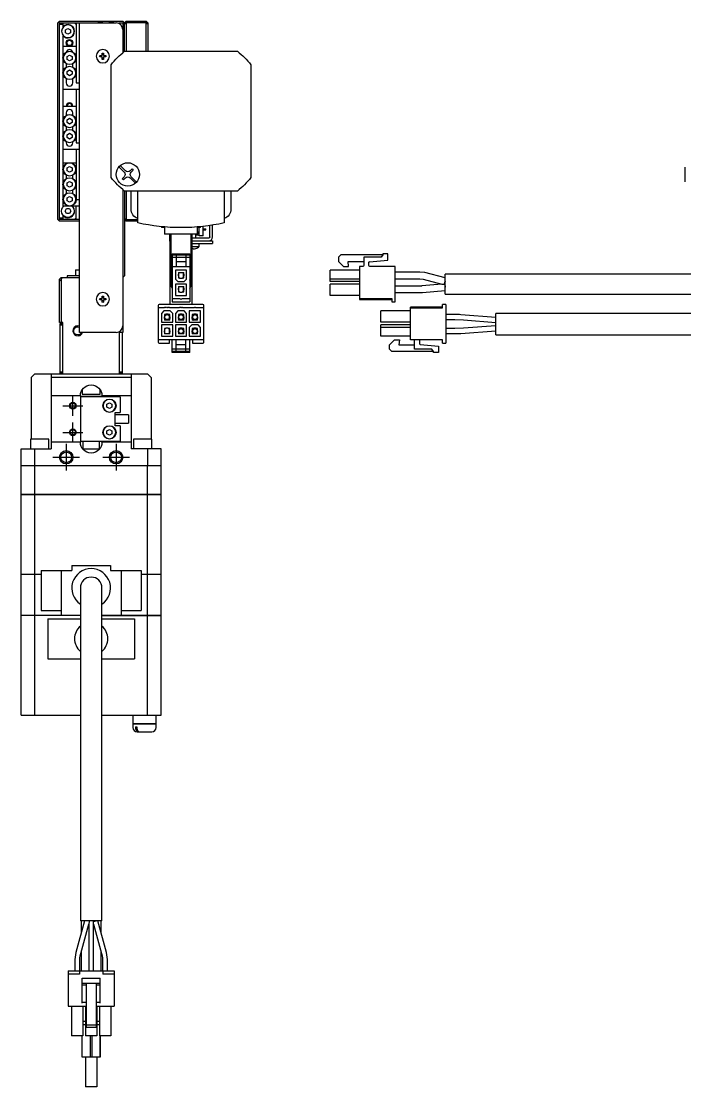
# Model space of a CAD drawing. Extents: x 0 to 869, y -8 to 525.
# Drawn here: x 456 to 655.4, y 93.8 to 413.9 of the extents above; entities that cross this region are included whole.
import ezdxf

# ---------------------------------------------------------------- set-up
doc = ezdxf.new("R2010")
doc.units = 0
doc.header["$LTSCALE"] = 0.5
doc.linetypes.add('CENTER', pattern=[50.8, 31.75, -6.35, 6.35, -6.35])
for name, color, linetype in [('MSM_CENTER', 1, 'CENTER'), ('MSM_CONTINUOUS', 7, 'CONTINUOUS'), ('MSM_NARROW', 5, 'CONTINUOUS')]:
    doc.layers.add(name, color=color, linetype=linetype)

msp = doc.modelspace()

# ---------------------------------------------------------------- linework, layer by layer
at = {"layer": 'MSM_CENTER'}
for p, q in [((471.48, 295.41), (471.48, 301.41)), ((468.48, 298.41), (474.48, 298.41)), ((471.48, 287.41), (471.48, 293.41)), ((468.48, 290.41), (474.48, 290.41)), ((469.48, 286.91), (469.48, 278.91)), ((484.48, 286.91), (484.48, 278.91)), ((465.48, 282.91), (473.48, 282.91)), ((480.48, 282.91), (488.48, 282.91))]:
    msp.add_line(p, q, dxfattribs=at)
at = {"layer": 'MSM_CONTINUOUS'}
for p, q in [((467.48, 413.91), (466.98, 413.41)), ((466.98, 354.41), (466.98, 413.41)), ((467.48, 413.41), (467.23, 413.66)), ((467.48, 413.91), (478.98, 413.91)), ((467.48, 413.41), (484.48, 413.41)), ((467.48, 354.41), (467.48, 413.41)), ((468.48, 413.41), (468.48, 412.23)), ((471.98, 413.41), (472.48, 412.91)), ((472.48, 413.41), (472.48, 395.41)), ((473.48, 320.41), (473.48, 413.41)), ((478.98, 413.91), (479.48, 413.41)), ((479.23, 413.66), (478.98, 413.41)), ((479.08, 413.81), (479.28, 413.81)), ((479.18, 413.81), (479.28, 413.91)), ((479.28, 413.91), (486.48, 413.91)), ((479.58, 413.41), (479.58, 413.51)), ((479.78, 413.91), (479.78, 413.41)), ((480.48, 413.41), (479.98, 413.91)), ((479.98, 413.41), (479.98, 413.91)), ((483.68, 413.71), (482.48, 413.71)), ((482.48, 413.41), (482.48, 413.71)), ((483.68, 413.41), (483.68, 413.71)), ((485.28, 413.41), (486.48, 413.41)), ((486.48, 413.91), (486.98, 413.41)), ((486.73, 413.66), (486.48, 413.41)), ((486.48, 413.41), (486.48, 404.47)), ((486.98, 413.41), (487.48, 413.91)), ((486.98, 413.2), (487.48, 413.41)), ((486.98, 404.91), (486.98, 413.41)), ((487.48, 413.91), (487.48, 404.91)), ((487.48, 413.91), (493.48, 413.91)), ((493.48, 413.41), (487.48, 413.41)), ((493.48, 404.91), (493.48, 413.91)), ((493.98, 413.41), (493.48, 413.91)), ((493.48, 413.41), (493.98, 413.2)), ((493.98, 413.41), (493.98, 404.91)), ((468.48, 412.91), (467.48, 412.91)), ((469.23, 411.34), (469.98, 411.78)), ((469.23, 410.48), (469.23, 411.34)), ((469.98, 410.04), (469.23, 410.48)), ((469.98, 411.78), (470.73, 411.34)), ((470.73, 410.48), (469.98, 410.04)), ((470.73, 411.34), (470.73, 410.48)), ((468.48, 409.59), (468.48, 358.23)), ((468.48, 406.41), (472.48, 406.41)), ((469.73, 403.34), (470.48, 403.78)), ((469.73, 402.48), (469.73, 403.34)), ((470.48, 403.78), (471.23, 403.34)), ((471.23, 403.34), (471.23, 402.48)), ((479.55, 403.61), (480.28, 403.61)), ((480.28, 403.61), (480.28, 404.34)), ((480.68, 404.34), (480.68, 403.61)), ((480.68, 403.61), (481.41, 403.61)), ((486.98, 404.91), (486.85, 404.78)), ((487.01, 404.91), (520.95, 404.91)), ((521.11, 404.78), (520.98, 404.91)), ((469.48, 401.18), (469.48, 400.14)), ((470.48, 402.04), (469.73, 402.48)), ((471.23, 402.48), (470.48, 402.04)), ((471.48, 400.14), (471.48, 401.18)), ((480.28, 403.21), (479.55, 403.21)), ((480.28, 402.48), (480.28, 403.21)), ((481.41, 403.21), (480.68, 403.21)), ((480.68, 403.21), (480.68, 402.48)), ((483.11, 401.04), (482.98, 400.91)), ((482.98, 366.94), (482.98, 400.88)), ((524.98, 400.91), (524.85, 401.04)), ((524.98, 400.88), (524.98, 366.94)), ((469.73, 398.84), (470.48, 399.28)), ((469.73, 397.98), (469.73, 398.84)), ((470.48, 397.54), (469.73, 397.98)), ((470.48, 399.28), (471.23, 398.84)), ((471.23, 397.98), (470.48, 397.54)), ((471.23, 398.84), (471.23, 397.98)), ((469.48, 396.68), (469.48, 395.41)), ((471.48, 395.41), (471.48, 396.68)), ((472.48, 395.41), (473.48, 395.41)), ((473.48, 393.41), (468.48, 393.41)), ((472.48, 393.41), (472.48, 377.41)), ((468.48, 388.41), (472.48, 388.41)), ((469.48, 386.41), (469.48, 385.64)), ((469.73, 384.34), (470.48, 384.78)), ((469.73, 383.48), (469.73, 384.34)), ((470.48, 384.78), (471.23, 384.34)), ((471.23, 384.34), (471.23, 383.48)), ((471.48, 385.64), (471.48, 386.41)), ((469.48, 382.18), (469.48, 381.14)), ((470.48, 383.04), (469.73, 383.48)), ((471.23, 383.48), (470.48, 383.04)), ((471.48, 381.14), (471.48, 382.18)), ((469.73, 379.84), (470.48, 380.28)), ((469.73, 378.98), (469.73, 379.84)), ((470.48, 378.54), (469.73, 378.98)), ((470.48, 380.28), (471.23, 379.84)), ((471.23, 378.98), (470.48, 378.54)), ((471.23, 379.84), (471.23, 378.98)), ((473.48, 375.41), (468.48, 375.41)), ((469.48, 377.68), (469.48, 377.41)), ((471.48, 377.41), (471.48, 377.68)), ((472.48, 377.41), (473.48, 377.41)), ((472.48, 375.41), (472.48, 360.41)), ((468.48, 371.41), (472.48, 371.41)), ((469.73, 369.84), (470.48, 370.28)), ((469.73, 368.98), (469.73, 369.84)), ((470.48, 368.54), (469.73, 368.98)), ((470.48, 370.28), (471.23, 369.84)), ((471.23, 368.98), (470.48, 368.54)), ((471.23, 369.84), (471.23, 368.98)), ((486.92, 368.62), (485.34, 370.2)), ((485.69, 370.55), (487.27, 368.97)), ((488.69, 368.97), (489.29, 369.57)), ((489.64, 369.22), (489.04, 368.62)), ((489.29, 369.57), (489.64, 369.22)), ((655.36, 370.11), (655.36, 365.71)), ((469.48, 367.68), (469.48, 366.64)), ((469.73, 365.34), (470.48, 365.78)), ((469.73, 364.48), (469.73, 365.34)), ((470.48, 365.78), (471.23, 365.34)), ((471.23, 365.34), (471.23, 364.48)), ((471.48, 366.64), (471.48, 367.68)), ((482.98, 366.91), (483.11, 366.78)), ((486.32, 366.6), (486.92, 367.2)), ((486.67, 366.25), (486.32, 366.6)), ((487.27, 366.85), (486.67, 366.25)), ((490.27, 365.26), (488.69, 366.85)), ((489.04, 367.2), (490.63, 365.62)), ((524.85, 366.78), (524.98, 366.91)), ((469.48, 363.18), (469.48, 362.14)), ((470.48, 364.04), (469.73, 364.48)), ((471.23, 364.48), (470.48, 364.04)), ((471.48, 362.14), (471.48, 363.18)), ((486.48, 363.35), (486.48, 320.41)), ((486.85, 363.04), (486.98, 362.91)), ((486.98, 362.91), (486.98, 337.41)), ((520.95, 362.91), (487.01, 362.91)), ((487.48, 362.91), (487.48, 353.91)), ((488.98, 357.49), (488.98, 362.91)), ((490.98, 353.34), (490.98, 362.91)), ((516.98, 362.91), (516.98, 353.34)), ((518.98, 362.91), (518.98, 357.49)), ((520.98, 362.91), (521.11, 363.04)), ((469.73, 360.84), (470.48, 361.28)), ((469.73, 359.98), (469.73, 360.84)), ((470.48, 359.54), (469.73, 359.98)), ((470.48, 361.28), (471.23, 360.84)), ((471.23, 359.98), (470.48, 359.54)), ((471.23, 360.84), (471.23, 359.98)), ((472.48, 360.41), (473.48, 360.41)), ((473.48, 358.41), (468.48, 358.41)), ((468.48, 355.59), (468.48, 354.41)), ((469.12, 356.91), (469.55, 357.66)), ((469.55, 356.16), (469.12, 356.91)), ((469.55, 357.66), (470.42, 357.66)), ((470.42, 356.16), (469.55, 356.16)), ((470.42, 357.66), (470.85, 356.91)), ((470.85, 356.91), (470.42, 356.16)), ((472.48, 354.41), (472.48, 358.41)), ((466.98, 354.41), (467.48, 353.91)), ((467.23, 354.16), (467.48, 354.41)), ((467.48, 354.91), (468.48, 354.91)), ((473.48, 354.41), (467.48, 354.41)), ((473.48, 353.91), (467.48, 353.91)), ((472.48, 354.91), (471.98, 354.41)), ((486.98, 354.62), (487.48, 354.41)), ((487.48, 353.91), (486.98, 354.41)), ((487.48, 354.41), (490.98, 354.41)), ((490.98, 353.91), (487.48, 353.91)), ((498.16, 352.2), (498.16, 351.91)), ((498.98, 352.12), (498.98, 349.91)), ((508.98, 349.91), (508.98, 352.12)), ((509.8, 351.91), (509.8, 352.2)), ((510.68, 349.41), (510.68, 352.29)), ((512.68, 349.11), (512.68, 352.55)), ((513.48, 349.11), (513.48, 352.67)), ((498.98, 351.91), (498.16, 351.91)), ((508.98, 349.91), (498.98, 349.91)), ((500.48, 349.91), (500.48, 348.31)), ((500.73, 328.81), (500.73, 349.91)), ((500.98, 334.91), (500.98, 349.91)), ((506.98, 349.91), (506.98, 334.91)), ((507.23, 349.91), (507.23, 328.81)), ((508.48, 348.71), (508.48, 349.91)), ((509.48, 349.66), (508.48, 349.66)), ((509.8, 351.91), (508.98, 351.91)), ((508.98, 350.66), (509.48, 350.66)), ((509.48, 350.43), (508.98, 350.43)), ((509.48, 350.2), (508.98, 350.2)), ((509.48, 349.41), (509.48, 351.91)), ((510.68, 349.41), (509.48, 349.41)), ((510.68, 351.53), (511.48, 351.53)), ((510.68, 351.28), (511.48, 351.28)), ((511.48, 351.28), (511.48, 351.53)), ((512.28, 348.71), (507.23, 348.71)), ((507.23, 347.91), (513.48, 347.91)), ((507.23, 347.11), (513.48, 347.11)), ((507.23, 346.21), (509.48, 346.21)), ((509.48, 346.21), (509.48, 347.11)), ((513.48, 347.91), (513.48, 347.11)), ((501.28, 344.01), (506.68, 344.01)), ((501.28, 344.01), (501.28, 329.61)), ((501.28, 343.71), (506.68, 343.71)), ((501.28, 343.01), (506.68, 343.01)), ((502.48, 343.71), (502.48, 340.21)), ((505.48, 343.71), (505.48, 340.21)), ((506.68, 344.01), (506.68, 329.61)), ((507.28, 345.65), (507.68, 345.65)), ((507.28, 345.52), (507.28, 345.65)), ((507.68, 345.65), (507.68, 345.52)), ((508.41, 345.65), (508.43, 345.65)), ((552.06, 343.71), (551.36, 343.01)), ((551.36, 343.01), (551.36, 341.71)), ((564.66, 343.71), (552.06, 343.71)), ((558.91, 343.01), (558.91, 340.51)), ((564.16, 343.01), (558.91, 343.01)), ((564.66, 343.71), (564.16, 343.01)), ((564.66, 344.01), (564.66, 343.71)), ((566.16, 344.01), (564.66, 344.01)), ((566.16, 342.1), (566.16, 344.01)), ((501.28, 340.21), (506.68, 340.21)), ((502.48, 341.71), (505.48, 341.71)), ((551.36, 341.71), (552.86, 340.21)), ((551.36, 341.71), (552.86, 340.21)), ((552.86, 340.21), (554.36, 340.21)), ((552.86, 340.21), (554.36, 340.21)), ((554.23, 341.71), (558.91, 341.71)), ((554.36, 340.21), (554.23, 341.71)), ((554.23, 341.71), (558.91, 341.71)), ((558.61, 340.21), (557.66, 340.21)), ((557.66, 340.21), (557.66, 330.61)), ((560.41, 340.51), (560.41, 341.41)), ((560.59, 341.61), (566.16, 342.1)), ((560.59, 341.61), (566.16, 342.1)), ((560.59, 341.61), (561.75, 341.71)), ((560.59, 341.61), (561.75, 341.71)), ((568.36, 340.21), (560.71, 340.21)), ((561.75, 341.71), (561.75, 341.71)), ((568.36, 329.61), (568.36, 340.21)), ((467.48, 336.41), (467.98, 336.91)), ((467.48, 323.41), (467.48, 336.41)), ((467.98, 336.3), (467.48, 335.8)), ((468.29, 336.91), (467.98, 336.3)), ((467.98, 336.91), (473.48, 336.91)), ((467.98, 336.3), (467.98, 323.41)), ((473.48, 337.41), (469.73, 337.41)), ((469.73, 337.41), (469.73, 336.91)), ((472.23, 339.21), (473.48, 339.21)), ((472.23, 339.21), (472.23, 337.41)), ((486.48, 337.41), (486.73, 337.16)), ((486.98, 337.41), (486.48, 336.91)), ((505.68, 339.11), (502.28, 339.11)), ((502.28, 339.11), (502.28, 336.46)), ((502.28, 336.46), (503.03, 335.71)), ((503.08, 337.96), (503.08, 337.46)), ((503.23, 337.96), (503.08, 337.96)), ((503.08, 337.46), (503.23, 337.46)), ((503.18, 338.46), (504.78, 338.46)), ((503.18, 338.46), (503.18, 337.96)), ((503.18, 337.46), (503.18, 336.81)), ((503.18, 336.81), (503.51, 336.81)), ((503.23, 338.46), (503.23, 337.08)), ((503.23, 337.08), (503.61, 336.71)), ((503.61, 336.71), (504.36, 336.71)), ((504.36, 336.71), (504.73, 337.08)), ((504.46, 336.81), (504.78, 336.81)), ((504.73, 337.08), (504.73, 338.46)), ((504.73, 337.96), (504.88, 337.96)), ((504.73, 337.46), (504.88, 337.46)), ((504.78, 337.96), (504.78, 338.46)), ((504.78, 336.81), (504.78, 337.46)), ((504.88, 337.46), (504.88, 337.96)), ((504.93, 335.71), (505.68, 336.46)), ((505.68, 336.46), (505.68, 339.11)), ((548.76, 335.71), (548.76, 339.11)), ((557.66, 339.11), (548.76, 339.11)), ((557.66, 336.46), (548.76, 336.46)), ((575.72, 338.58), (568.36, 338.58)), ((568.36, 336.58), (575.72, 336.58)), ((577.23, 338.39), (575.72, 338.58)), ((575.72, 336.58), (576.73, 336.45)), ((576.73, 336.45), (582.41, 334.97)), ((583.36, 336.79), (577.23, 338.39)), ((583.36, 331.91), (583.36, 337.91)), ((678.36, 337.91), (583.36, 337.91)), ((502.28, 334.91), (502.28, 331.51)), ((505.68, 334.91), (502.28, 334.91)), ((503.03, 335.71), (504.93, 335.71)), ((503.23, 333.76), (503.08, 333.76)), ((503.08, 333.76), (503.08, 333.26)), ((503.08, 333.26), (503.23, 333.26)), ((503.18, 334.26), (504.78, 334.26)), ((503.18, 334.26), (503.18, 333.76)), ((503.18, 333.26), (503.18, 332.61)), ((503.23, 334.26), (503.23, 332.88)), ((504.73, 332.88), (504.73, 334.26)), ((504.73, 333.76), (504.88, 333.76)), ((504.73, 333.26), (504.88, 333.26)), ((504.78, 333.76), (504.78, 334.26)), ((504.78, 332.61), (504.78, 333.26)), ((504.88, 333.26), (504.88, 333.76)), ((505.68, 331.51), (505.68, 334.91)), ((557.66, 335.71), (548.76, 335.71)), ((557.66, 335.71), (548.76, 335.71)), ((548.76, 331.51), (548.76, 334.91)), ((557.66, 334.91), (548.76, 334.91)), ((576.26, 334.38), (568.36, 334.38)), ((576.36, 334.39), (576.26, 334.38)), ((582.41, 334.97), (576.36, 334.39)), ((576.55, 332.4), (583.36, 333.05)), ((582.41, 334.97), (583.14, 334.91)), ((583.36, 335.76), (583.14, 334.91)), ((583.18, 335.05), (583.14, 334.91)), ((583.14, 334.91), (583.18, 335.05)), ((583.18, 335.05), (583.36, 335.76)), ((583.27, 335.05), (583.18, 335.05)), ((583.27, 335.05), (583.36, 334.06)), ((479.55, 330.61), (480.28, 330.61)), ((480.28, 330.21), (479.55, 330.21)), ((480.28, 330.61), (480.28, 331.34)), ((480.28, 329.48), (480.28, 330.21)), ((480.68, 331.34), (480.68, 330.61)), ((480.68, 330.61), (481.41, 330.61)), ((480.68, 330.21), (480.68, 329.48)), ((481.41, 330.21), (480.68, 330.21)), ((501.28, 330.61), (503.73, 330.61)), ((502.28, 331.51), (505.68, 331.51)), ((503.18, 332.61), (503.51, 332.61)), ((503.23, 332.88), (503.61, 332.51)), ((503.61, 332.51), (504.36, 332.51)), ((504.23, 330.61), (506.68, 330.61)), ((504.36, 332.51), (504.73, 332.88)), ((504.46, 332.61), (504.78, 332.61)), ((557.66, 331.51), (548.76, 331.51)), ((557.66, 331.51), (548.76, 331.51)), ((557.66, 330.61), (567.36, 330.61)), ((557.66, 330.61), (567.36, 330.61)), ((557.66, 330.61), (557.66, 330.36)), ((557.66, 330.36), (567.36, 330.36)), ((567.36, 330.61), (567.36, 329.61)), ((568.36, 332.38), (576.26, 332.38)), ((576.26, 332.38), (576.55, 332.4)), ((583.36, 331.91), (678.36, 331.91)), ((497.08, 328.51), (497.08, 317.51)), ((498.98, 327.81), (497.08, 327.81)), ((510.58, 328.81), (497.38, 328.81)), ((498.83, 326.91), (498.08, 326.16)), ((500.73, 326.91), (498.83, 326.91)), ((499.53, 327.81), (499.48, 327.81)), ((500.08, 327.81), (500.03, 327.81)), ((503.46, 327.81), (500.58, 327.81)), ((501.48, 326.16), (500.73, 326.91)), ((501.28, 329.61), (506.68, 329.61)), ((503.03, 326.91), (502.28, 326.16)), ((504.93, 326.91), (503.03, 326.91)), ((504.01, 327.81), (503.96, 327.81)), ((507.93, 327.81), (504.51, 327.81)), ((505.68, 326.16), (504.93, 326.91)), ((509.88, 326.91), (506.48, 326.91)), ((506.48, 326.91), (506.48, 323.51)), ((510.88, 327.81), (508.43, 327.81)), ((509.88, 323.51), (509.88, 326.91)), ((510.88, 317.51), (510.88, 328.51)), ((564.01, 323.51), (564.01, 326.91)), ((572.91, 326.91), (564.01, 326.91)), ((567.36, 329.61), (568.36, 329.61)), ((567.36, 329.61), (568.36, 329.61)), ((572.91, 318.21), (572.91, 328.06)), ((582.61, 328.06), (572.91, 328.06)), ((572.91, 327.81), (582.61, 327.81)), ((582.61, 327.81), (582.61, 328.81)), ((583.61, 328.81), (582.61, 328.81)), ((583.61, 328.81), (583.61, 317.21)), ((468.48, 323.41), (467.48, 323.41)), ((468.48, 307.91), (468.48, 323.41)), ((498.08, 326.16), (498.08, 323.51)), ((498.08, 323.51), (501.48, 323.51)), ((499.03, 325.16), (498.88, 325.16)), ((498.88, 325.16), (498.88, 324.66)), ((498.88, 324.66), (499.03, 324.66)), ((498.98, 325.81), (498.98, 325.16)), ((499.31, 325.81), (498.98, 325.81)), ((498.98, 324.66), (498.98, 324.16)), ((500.58, 324.16), (498.98, 324.16)), ((499.41, 325.91), (499.03, 325.53)), ((499.03, 325.53), (499.03, 324.16)), ((500.16, 325.91), (499.41, 325.91)), ((500.09, 324.16), (499.57, 324.31)), ((500, 325.75), (500.45, 325.62)), ((500.53, 325.53), (500.16, 325.91)), ((500.58, 325.81), (500.26, 325.81)), ((500.53, 324.16), (500.53, 325.53)), ((500.68, 325.16), (500.53, 325.16)), ((500.68, 324.66), (500.53, 324.66)), ((500.58, 325.16), (500.58, 325.81)), ((500.58, 324.16), (500.58, 324.66)), ((500.68, 324.66), (500.68, 325.16)), ((501.48, 323.51), (501.48, 326.16)), ((502.28, 326.16), (502.28, 323.51)), ((502.28, 323.51), (505.68, 323.51)), ((503.23, 325.16), (503.08, 325.16)), ((503.08, 325.16), (503.08, 324.66)), ((503.08, 324.66), (503.23, 324.66)), ((503.18, 325.81), (503.18, 325.16)), ((503.51, 325.81), (503.18, 325.81)), ((503.18, 324.66), (503.18, 324.16)), ((504.78, 324.16), (503.18, 324.16)), ((503.61, 325.91), (503.23, 325.53)), ((503.23, 325.53), (503.23, 324.16)), ((503.24, 324.16), (503.23, 324.24)), ((504.36, 325.91), (503.61, 325.91)), ((504.73, 325.53), (504.36, 325.91)), ((504.78, 325.81), (504.46, 325.81)), ((504.73, 324.16), (504.73, 325.53)), ((504.88, 325.16), (504.73, 325.16)), ((504.88, 324.66), (504.73, 324.66)), ((504.73, 324.16), (504.73, 324.24)), ((504.78, 325.16), (504.78, 325.81)), ((504.78, 324.16), (504.78, 324.66)), ((504.88, 324.66), (504.88, 325.16)), ((505.68, 323.51), (505.68, 326.16)), ((506.48, 323.51), (509.88, 323.51)), ((507.43, 325.16), (507.28, 325.16)), ((507.28, 325.16), (507.28, 324.66)), ((507.28, 324.66), (507.43, 324.66)), ((507.71, 325.81), (507.38, 325.81)), ((507.38, 325.81), (507.38, 325.16)), ((507.38, 324.66), (507.38, 324.16)), ((508.98, 324.16), (507.38, 324.16)), ((507.81, 325.91), (507.43, 325.53)), ((507.43, 325.53), (507.43, 324.16)), ((507.97, 325.75), (507.52, 325.62)), ((508.56, 325.91), (507.81, 325.91)), ((507.87, 324.16), (508.4, 324.31)), ((508.66, 325.81), (508.56, 325.91)), ((508.98, 325.81), (508.66, 325.81)), ((508.93, 325.53), (508.66, 325.81)), ((508.93, 324.16), (508.93, 325.53)), ((509.08, 325.16), (508.93, 325.16)), ((509.08, 324.66), (508.93, 324.66)), ((508.98, 325.16), (508.98, 325.81)), ((508.98, 324.16), (508.98, 324.66)), ((509.08, 324.66), (509.08, 325.16)), ((572.91, 323.51), (564.01, 323.51)), ((587.21, 325.78), (583.61, 325.78)), ((583.61, 324.28), (586.24, 324.28)), ((586.24, 324.28), (588.87, 324.18)), ((598.61, 324.91), (588.07, 325.75)), ((588.87, 324.18), (598.55, 323.41)), ((598.61, 319.66), (598.61, 326.16)), ((685.61, 326.16), (598.61, 326.16)), ((467.68, 323.11), (468.48, 323.11)), ((467.68, 308.11), (467.68, 323.11)), ((468.48, 322.61), (467.68, 322.61)), ((484.48, 320.41), (473.48, 320.41)), ((486.48, 320.41), (485.28, 320.41)), ((485.48, 307.91), (485.48, 320.41)), ((486.28, 320.41), (486.28, 308.11)), ((498.08, 322.71), (498.08, 319.31)), ((501.48, 322.71), (498.08, 322.71)), ((499.03, 320.96), (498.88, 320.96)), ((498.88, 320.96), (498.88, 320.46)), ((498.88, 320.46), (499.03, 320.46)), ((499.31, 321.61), (498.98, 321.61)), ((498.98, 321.61), (498.98, 320.96)), ((498.98, 320.46), (498.98, 319.96)), ((499.41, 321.71), (499.03, 321.33)), ((499.03, 321.33), (499.03, 319.96)), ((500.16, 321.71), (499.41, 321.71)), ((500.53, 321.33), (500.16, 321.71)), ((500.58, 321.61), (500.26, 321.61)), ((500.53, 319.96), (500.53, 321.33)), ((500.68, 320.96), (500.53, 320.96)), ((500.68, 320.46), (500.53, 320.46)), ((500.58, 320.96), (500.58, 321.61)), ((500.58, 319.96), (500.58, 320.46)), ((500.68, 320.46), (500.68, 320.96)), ((501.48, 319.31), (501.48, 322.71)), ((502.28, 322.71), (502.28, 319.31)), ((505.68, 322.71), (502.28, 322.71)), ((503.08, 320.96), (503.08, 320.46)), ((503.23, 320.96), (503.08, 320.96)), ((503.08, 320.46), (503.23, 320.46)), ((503.18, 321.61), (503.18, 320.96)), ((503.51, 321.61), (503.18, 321.61)), ((503.18, 320.46), (503.18, 319.96)), ((503.61, 321.71), (503.23, 321.33)), ((503.23, 321.33), (503.23, 319.96)), ((504.36, 321.71), (503.61, 321.71)), ((504.73, 321.33), (504.36, 321.71)), ((504.78, 321.61), (504.46, 321.61)), ((504.73, 319.96), (504.73, 321.33)), ((504.88, 320.96), (504.73, 320.96)), ((504.88, 320.46), (504.73, 320.46)), ((504.78, 320.96), (504.78, 321.61)), ((504.78, 319.96), (504.78, 320.46)), ((504.88, 320.46), (504.88, 320.96)), ((505.68, 319.31), (505.68, 322.71)), ((507.23, 322.71), (506.48, 321.96)), ((506.48, 321.96), (506.48, 319.31)), ((509.13, 322.71), (507.23, 322.71)), ((507.43, 320.96), (507.28, 320.96)), ((507.28, 320.96), (507.28, 320.46)), ((507.28, 320.46), (507.43, 320.46)), ((507.71, 321.61), (507.38, 321.61)), ((507.38, 321.61), (507.38, 320.96)), ((507.38, 320.46), (507.38, 319.96)), ((507.81, 321.71), (507.43, 321.33)), ((507.43, 321.33), (507.43, 319.96)), ((507.43, 320.26), (507.98, 320.11)), ((508.56, 321.71), (507.81, 321.71)), ((508.38, 321.56), (507.84, 321.71)), ((508.66, 321.61), (508.56, 321.71)), ((508.98, 321.61), (508.66, 321.61)), ((508.93, 321.33), (508.66, 321.61)), ((508.93, 319.96), (508.93, 321.33)), ((509.08, 320.96), (508.93, 320.96)), ((509.08, 320.46), (508.93, 320.46)), ((508.98, 320.96), (508.98, 321.61)), ((508.98, 319.96), (508.98, 320.46)), ((509.08, 320.46), (509.08, 320.96)), ((509.88, 321.96), (509.13, 322.71)), ((509.88, 319.31), (509.88, 321.96)), ((572.91, 322.71), (564.01, 322.71)), ((564.01, 319.31), (564.01, 322.71)), ((572.91, 321.96), (564.01, 321.96)), ((586.24, 321.58), (583.61, 321.58)), ((588.87, 321.68), (586.24, 321.58)), ((588.04, 320.11), (598.61, 320.91)), ((598.56, 322.41), (588.87, 321.68)), ((598.56, 322.41), (598.61, 322.38)), ((510.88, 318.21), (497.08, 318.21)), ((497.38, 317.21), (500.48, 317.21)), ((498.08, 319.31), (501.48, 319.31)), ((500.58, 319.96), (498.98, 319.96)), ((500.48, 317.21), (500.48, 318.21)), ((501.28, 314.41), (501.28, 318.21)), ((502.28, 319.31), (505.68, 319.31)), ((502.48, 314.71), (502.48, 318.21)), ((504.78, 319.96), (503.18, 319.96)), ((505.48, 314.71), (505.48, 318.21)), ((506.48, 319.31), (509.88, 319.31)), ((506.68, 314.41), (506.68, 318.21)), ((508.98, 319.96), (507.38, 319.96)), ((507.48, 318.21), (507.48, 317.21)), ((507.48, 317.21), (510.58, 317.21)), ((572.91, 319.31), (564.01, 319.31)), ((566.61, 316.71), (568.11, 318.21)), ((568.11, 318.21), (569.61, 318.21)), ((569.61, 318.21), (569.48, 316.71)), ((582.61, 318.21), (572.91, 318.21)), ((574.16, 315.41), (574.16, 317.91)), ((575.66, 317.91), (575.66, 317.01)), ((582.61, 317.21), (582.61, 318.21)), ((582.61, 317.21), (583.61, 317.21)), ((583.61, 320.08), (587.24, 320.08)), ((598.61, 319.66), (685.61, 319.66)), ((506.68, 315.41), (501.28, 315.41)), ((506.68, 314.71), (501.28, 314.71)), ((506.68, 314.41), (501.28, 314.41)), ((505.48, 316.71), (502.48, 316.71)), ((566.61, 315.41), (566.61, 316.71)), ((567.31, 314.71), (566.61, 315.41)), ((579.91, 314.71), (567.31, 314.71)), ((569.48, 316.71), (574.16, 316.71)), ((579.41, 315.41), (574.16, 315.41)), ((575.84, 316.81), (581.41, 316.32)), ((579.91, 314.71), (579.41, 315.41)), ((579.91, 314.41), (579.91, 314.71)), ((581.41, 314.41), (579.91, 314.41)), ((581.41, 316.32), (581.41, 314.41)), ((459.98, 307.91), (458.98, 306.91)), ((493.98, 307.91), (459.98, 307.91)), ((464.98, 307.91), (464.98, 285.41)), ((467.68, 308.61), (468.48, 308.61)), ((468.48, 308.11), (467.68, 308.11)), ((485.48, 308.61), (486.28, 308.61)), ((486.28, 308.11), (485.48, 308.11)), ((488.98, 307.91), (488.98, 285.41)), ((494.98, 306.91), (493.98, 307.91)), ((458.98, 306.91), (458.98, 288.41)), ((488.98, 306.91), (464.98, 306.91)), ((494.98, 306.91), (494.98, 288.41)), ((473.73, 301.41), (464.98, 301.41)), ((473.73, 301.41), (473.73, 287.41)), ((473.73, 301.31), (480.23, 301.31)), ((485.73, 301.11), (473.73, 301.11)), ((474.23, 303.14), (474.23, 301.91)), ((474.23, 301.91), (479.73, 301.91)), ((479.73, 301.91), (479.73, 303.14)), ((488.98, 301.41), (480.23, 301.41)), ((480.23, 301.11), (480.23, 301.41)), ((485.73, 301.11), (485.73, 296.41)), ((481.73, 298.84), (482.48, 299.28)), ((481.73, 297.98), (481.73, 298.84)), ((482.48, 297.54), (481.73, 297.98)), ((482.48, 299.28), (483.23, 298.84)), ((483.23, 297.98), (482.48, 297.54)), ((483.23, 298.84), (483.23, 297.98)), ((484.23, 296.41), (485.73, 296.41)), ((484.23, 292.41), (484.23, 296.41)), ((488.23, 295.66), (484.23, 295.66)), ((488.23, 295.66), (488.23, 293.16)), ((484.23, 293.16), (488.23, 293.16)), ((485.73, 292.41), (484.23, 292.41)), ((485.73, 292.41), (485.73, 287.71)), ((464.23, 288.41), (458.73, 288.41)), ((458.73, 288.41), (458.73, 285.41)), ((464.23, 285.41), (464.23, 288.41)), ((471.15, 291.14), (471.18, 291.11)), ((471.87, 291.11), (471.18, 291.11)), ((481.73, 290.84), (482.48, 291.28)), ((481.73, 289.98), (481.73, 290.84)), ((482.48, 289.54), (481.73, 289.98)), ((482.48, 291.28), (483.23, 290.84)), ((483.23, 289.98), (482.48, 289.54)), ((483.23, 290.84), (483.23, 289.98)), ((495.23, 288.41), (489.73, 288.41)), ((489.73, 288.41), (489.73, 285.41)), ((495.23, 285.41), (495.23, 288.41)), ((455.98, 271.71), (455.98, 285.41)), ((455.98, 285.41), (464.98, 285.41)), ((459.98, 285.41), (459.98, 280.41)), ((473.73, 287.41), (464.98, 287.41)), ((485.73, 287.71), (473.73, 287.71)), ((474.42, 285.41), (479.54, 285.41)), ((474.48, 287.71), (474.48, 285.41)), ((479.48, 285.41), (479.48, 287.71)), ((480.23, 287.41), (480.23, 287.71)), ((488.98, 287.41), (480.23, 287.41)), ((497.98, 285.41), (488.98, 285.41)), ((493.98, 280.41), (493.98, 285.41)), ((497.98, 271.71), (497.98, 285.41)), ((455.98, 280.41), (497.98, 280.41)), ((460.01, 271.71), (460.01, 280.41)), ((493.95, 271.71), (493.95, 280.41)), ((497.98, 271.71), (455.98, 271.71)), ((455.98, 247.71), (455.98, 271.66)), ((497.98, 271.66), (455.98, 271.66)), ((456.03, 271.66), (456.03, 271.71)), ((460.01, 247.71), (460.01, 271.66)), ((460.27, 271.66), (460.27, 271.71)), ((493.7, 271.66), (493.7, 271.71)), ((493.95, 247.71), (493.95, 271.66)), ((497.93, 271.66), (497.93, 271.71)), ((497.98, 247.71), (497.98, 271.66)), ((471.2, 250.41), (471.2, 248.91)), ((471.2, 250.41), (482.76, 250.41)), ((482.76, 250.41), (482.76, 248.91)), ((461.98, 247.71), (455.98, 247.71)), ((455.98, 235.41), (455.98, 247.66)), ((461.98, 247.66), (455.98, 247.66)), ((456.03, 247.66), (456.03, 247.71)), ((460.01, 235.41), (460.01, 247.66)), ((460.27, 247.66), (460.27, 247.71)), ((461.98, 248.91), (461.98, 236.91)), ((461.98, 248.91), (471.2, 248.91)), ((467.98, 248.91), (467.98, 235.41)), ((482.76, 248.91), (491.98, 248.91)), ((485.98, 248.91), (485.98, 235.41)), ((491.98, 248.91), (491.98, 236.91)), ((497.98, 247.71), (491.98, 247.71)), ((497.98, 247.66), (491.98, 247.66)), ((493.7, 247.66), (493.7, 247.71)), ((493.95, 235.41), (493.95, 247.66)), ((497.93, 247.66), (497.93, 247.71)), ((497.98, 235.41), (497.98, 247.66)), ((473.73, 243.66), (473.73, 143.66)), ((480.23, 143.66), (480.23, 243.66)), ((461.98, 236.91), (467.98, 236.91)), ((485.98, 236.91), (491.98, 236.91)), ((473.73, 235.41), (455.98, 235.41)), ((455.98, 205.41), (455.98, 235.36)), ((473.73, 235.36), (455.98, 235.36)), ((456.03, 235.36), (456.03, 235.41)), ((460.01, 205.41), (460.01, 235.36)), ((460.27, 235.36), (460.27, 235.41)), ((463.98, 234.41), (463.98, 222.41)), ((463.98, 234.41), (473.73, 234.41)), ((480.23, 235.41), (497.98, 235.41)), ((497.98, 235.36), (480.23, 235.36)), ((480.23, 234.41), (489.98, 234.41)), ((489.98, 234.41), (489.98, 222.41)), ((493.7, 235.36), (493.7, 235.41)), ((493.95, 205.41), (493.95, 235.36)), ((497.93, 235.36), (497.93, 235.41)), ((497.98, 205.41), (497.98, 235.36)), ((463.98, 222.41), (473.73, 222.41)), ((480.23, 222.41), (489.98, 222.41)), ((455.98, 205.41), (473.73, 205.41)), ((480.23, 205.41), (497.98, 205.41)), ((489.48, 205.41), (489.48, 202.91)), ((496.48, 202.91), (496.48, 205.41)), ((489.48, 202.91), (496.48, 202.91)), ((489.48, 202.86), (496.48, 202.86)), ((489.48, 202.86), (489.48, 201.71)), ((489.53, 202.91), (489.53, 202.86)), ((490.34, 201.91), (490.69, 201.91)), ((490.34, 201.91), (490.34, 201.71)), ((490.69, 201.91), (490.69, 201.71)), ((496.43, 202.86), (496.43, 202.91)), ((496.48, 201.71), (496.48, 202.86)), ((490.78, 200.41), (495.18, 200.41)), ((474.96, 143.66), (472.41, 134.17)), ((480.23, 143.66), (473.73, 143.66)), ((473.86, 133.78), (476.23, 142.63)), ((473.98, 143.66), (473.98, 140.03)), ((476.23, 143.66), (476.23, 143.57)), ((476.35, 143.52), (476.23, 142.63)), ((476.23, 142.63), (476.23, 128.66)), ((477.73, 128.66), (477.73, 143.66)), ((477.73, 142.63), (480.1, 133.79)), ((481.55, 134.17), (479.01, 143.66)), ((479.98, 140.03), (479.98, 143.66)), ((472.03, 131.29), (472.03, 128.66)), ((473.53, 128.66), (473.53, 131.29)), ((473.98, 134.24), (473.98, 128.66)), ((479.98, 128.66), (479.98, 134.24)), ((480.43, 131.29), (480.43, 128.66)), ((481.93, 128.66), (481.93, 131.29)), ((470.08, 128.66), (483.88, 128.66)), ((470.08, 128.66), (470.08, 117.96)), ((473.48, 128.66), (473.48, 127.66)), ((480.48, 128.66), (480.48, 127.66)), ((483.88, 128.66), (483.88, 117.96)), ((473.48, 127.66), (470.08, 127.66)), ((474.28, 126.46), (479.68, 126.46)), ((474.28, 118.91), (474.28, 126.46)), ((474.28, 124.96), (479.68, 124.96)), ((475.48, 124.96), (475.48, 111.66)), ((478.48, 124.96), (478.48, 111.66)), ((479.68, 118.91), (479.68, 126.46)), ((483.88, 127.66), (480.48, 127.66)), ((474.28, 124.46), (475.48, 124.46)), ((478.48, 124.46), (479.68, 124.46)), ((474.28, 119.21), (475.48, 119.21)), ((478.48, 119.21), (479.68, 119.21)), ((470.08, 117.96), (475.48, 117.96)), ((471.08, 117.96), (471.08, 109.06)), ((474.48, 117.96), (474.48, 109.06)), ((475.28, 117.96), (475.28, 109.06)), ((478.48, 117.96), (483.88, 117.96)), ((478.68, 117.96), (478.68, 109.06)), ((479.48, 117.96), (479.48, 109.06)), ((482.88, 117.96), (482.88, 109.06)), ((475.28, 113.41), (474.48, 113.41)), ((475.28, 112.41), (474.48, 112.41)), ((475.48, 112.36), (478.48, 112.36)), ((479.48, 113.41), (478.68, 113.41)), ((479.48, 112.41), (478.68, 112.41)), ((474.48, 109.06), (471.08, 109.06)), ((474.28, 102.71), (474.28, 109.06)), ((478.68, 109.06), (475.28, 109.06)), ((475.48, 111.66), (478.48, 111.66)), ((476.73, 102.71), (476.73, 109.06)), ((477.23, 102.71), (477.23, 109.06)), ((482.88, 109.06), (479.48, 109.06)), ((479.68, 109.06), (479.68, 105.76)), ((479.68, 105.64), (479.68, 109.06)), ((479.68, 109.06), (479.68, 103.96)), ((479.68, 102.71), (479.68, 109.06)), ((479.68, 105.76), (479.68, 105.46)), ((479.68, 105.46), (479.68, 105.64)), ((479.68, 102.71), (474.28, 102.71)), ((475.28, 102.71), (475.28, 93.81)), ((478.68, 102.71), (478.68, 93.81)), ((478.68, 102.71), (478.68, 93.81)), ((478.68, 102.71), (478.68, 93.81)), ((479.68, 103.96), (479.68, 103.66)), ((479.68, 103.66), (479.68, 102.71)), ((478.68, 93.81), (475.28, 93.81))]:
    msp.add_line(p, q, dxfattribs=at)
at = {"layer": 'MSM_CONTINUOUS', "extrusion": (0, 0, -1)}
for centre, radius in [((-469.98, 410.91), 1.9), ((-470.48, 402.91), 1.9), ((-480.48, 403.41), 2), ((-470.48, 398.41), 1.9), ((-470.48, 383.91), 1.9), ((-470.48, 379.41), 1.9), ((-470.48, 369.41), 1.9), ((-470.48, 364.91), 1.9), ((-470.48, 360.41), 1.9), ((-480.48, 330.41), 2), ((-482.48, 298.41), 1.9), ((-482.48, 290.41), 1.9)]:
    msp.add_circle(centre, radius, dxfattribs=at)
at = {"layer": 'MSM_CONTINUOUS'}
for centre, radius in [((470.48, 407.41), 0.783), ((470.48, 402.91), 2), ((470.48, 398.41), 2), ((470.48, 383.91), 2), ((470.48, 379.41), 2), ((470.48, 369.41), 2), ((487.98, 367.91), 3.5), ((470.48, 364.91), 2), ((470.48, 360.41), 2), ((499.78, 325.03), 0.75), ((503.98, 325.03), 0.75), ((508.18, 325.03), 0.75), ((503.98, 320.83), 0.75), ((508.18, 320.83), 0.75), ((471.48, 298.41), 0.783), ((482.48, 298.41), 2), ((482.48, 290.41), 2), ((471.48, 290.41), 0.783), ((469.48, 282.91), 1.62), ((484.48, 282.91), 1.62)]:
    msp.add_circle(centre, radius, dxfattribs=at)
for centre, radius, start, end in [((479.28, 413.51), 0.3, 0, 90), ((484.48, 411.41), 2, 0, 90), ((469.98, 410.91), 2, 221.4096, 138.5904), ((470.48, 404.41), 1, 14.4775, 165.5225), ((480.48, 403.41), 0.435, 152.6335, 207.3665), ((480.48, 403.41), 0.435, 62.6335, 117.3665), ((480.48, 403.41), 0.435, 332.6335, 27.3665), ((480.48, 403.41), 0.435, 242.6335, 297.3665), ((470.48, 395.41), 1, 180, 0), ((470.48, 386.41), 1, 0, 180), ((470.48, 388.41), 0.783, 0, 180), ((470.48, 377.41), 1, 180, 0), ((469.98, 356.91), 2, 221.4096, 48.5904), ((469.98, 356.91), 2, 131.4096, 138.5904), ((512.28, 349.11), 1.2, 270, 0), ((501.68, 348.31), 1.2, 180, 217.6585), ((507.48, 348.71), 3.2, 287.27, 308.6822), ((507.48, 348.71), 3.19, 265.5104, 266.4096), ((507.48, 348.71), 3.19, 273.5904, 286.9053), ((560.61, 341.41), 0.2, 95, 180), ((560.61, 341.41), 0.2, 95, 180), ((503.98, 334.91), 3, 154.1588, 205.8426), ((503.98, 334.91), 3, 334.1588, 25.8426), ((480.48, 330.41), 0.435, 152.6335, 207.3665), ((480.48, 330.41), 0.435, 62.6335, 117.3665), ((480.48, 330.41), 0.435, 242.6335, 297.3665), ((480.48, 330.41), 0.435, 332.6335, 27.3665), ((497.38, 328.51), 0.3, 90, 180), ((510.58, 328.51), 0.3, 0, 90), ((587.21, 315.03), 10.75, 85.452, 90), ((598.55, 323.49), 0.0773, 270.4162, 320.9521), ((484.48, 322.41), 2, 270, 0), ((587.24, 330.83), 10.75, 270, 274.2892), ((497.38, 317.51), 0.3, 180, 270), ((510.58, 317.51), 0.3, 270, 0), ((573.86, 317.91), 0.3, 0, 90), ((575.96, 317.91), 0.3, 90, 180), ((575.86, 317.01), 0.2, 180, 265), ((476.98, 243.66), 5.82, 303.9465, 236.0534), ((476.98, 243.66), 3.25, 0, 180), ((476.98, 228.41), 5, 130.5416, 229.4584), ((476.98, 228.41), 5, 310.5416, 49.4584), ((490.78, 201.71), 1.3, 180, 270), ((491.74, 201.63), 1.41, 177.1822, 228.6257), ((492.07, 201.62), 1.39, 176.96, 227.1801), ((495.18, 201.71), 1.3, 270, 0), ((491.28, 201.16), 0.751, 231.1045, 268.2319), ((491.64, 201.16), 0.754, 228.1061, 264.1834), ((474.66, 139.04), 4.79, 69.3932, 74.5796), ((479.8, 137.49), 6.42, 106.122, 108.806), ((476.03, 151.92), 8.61, 281.4361, 286.3294), ((483.14, 131.29), 11.11, 165, 180.006), ((470.78, 131.29), 11.15, 359.9911, 15.0006)]:
    msp.add_arc(centre, radius, start, end, dxfattribs=at)
at = {"layer": 'MSM_CONTINUOUS', "extrusion": (0, 0, -1)}
for centre, radius, start, end in [((-480.48, 403.41), 0.95, 347.8468, 12.1532), ((-480.48, 403.41), 0.95, 77.8468, 102.1532), ((-480.48, 403.41), 0.95, 167.8468, 192.1532), ((-503.98, 383.91), 27, 38.9424, 51.0576), ((-503.98, 383.91), 27, 128.9424, 141.0576), ((-480.48, 403.41), 0.95, 257.8468, 282.1532), ((-486.21, 367.91), 1, 135, 225), ((-487.98, 369.68), 1, 225, 315), ((-489.75, 367.91), 1, 315, 45), ((-503.98, 383.91), 27, 308.9424, 321.0576), ((-487.98, 366.14), 1, 45, 135), ((-503.98, 383.91), 27, 218.9424, 231.0576), ((-469.98, 356.91), 1.9, 127.8636, 52.1364), ((-491.98, 357.49), 3, 289.4712, 0), ((-515.98, 357.49), 3, 180, 250.5288), ((-503.98, 411.91), 60, 257.4867, 282.5133), ((-512.28, 349.11), 0.4, 180, 270), ((-558.61, 340.51), 0.3, 180, 270), ((-560.61, 341.41), 0.2, 0, 85), ((-560.61, 341.41), 0.2, 0, 85), ((-560.71, 340.51), 0.3, 270, 0), ((-503.98, 337.58), 1, 41.4089, 61.0443), ((-503.98, 337.58), 1, 118.9543, 138.5897), ((-503.98, 333.38), 1, 41.4089, 61.0443), ((-503.98, 333.38), 1, 118.9543, 138.5897), ((-480.48, 330.41), 0.95, 347.8468, 12.1532), ((-480.48, 330.41), 0.95, 77.8468, 102.1532), ((-480.48, 330.41), 0.95, 167.8468, 192.1532), ((-503.98, 330.61), 0.25, 179.9993, 359.9993), ((-480.48, 330.41), 0.95, 257.8468, 282.1532), ((-499.23, 327.81), 0.25, 0, 180), ((-499.78, 327.81), 0.25, 0, 180), ((-500.33, 327.81), 0.25, 0, 180), ((-503.71, 327.81), 0.25, 0, 180), ((-504.26, 327.81), 0.25, 0, 180), ((-508.18, 327.81), 0.25, 0, 180), ((-472.98, 320.91), 1.25, 203.5782, 113.5782), ((-476.98, 301.41), 3.25, 0, 180), ((-476.98, 287.41), 3.25, 180, 0), ((-483.14, 131.29), 9.61, 359.9909, 15.0002), ((-470.78, 131.29), 9.65, 165.0035, 180.008)]:
    msp.add_arc(centre, radius, start, end, dxfattribs=at)
at = {"layer": 'MSM_NARROW'}
for centre, radius in [((470.48, 407.41), 1), ((471.48, 298.41), 1), ((471.48, 290.41), 1), ((469.48, 282.91), 2), ((484.48, 282.91), 2)]:
    msp.add_circle(centre, radius, dxfattribs=at)
for centre, radius, start, end in [((470.48, 388.41), 1, 0, 180), ((472.98, 320.91), 1.5, 70.5288, 340.5288)]:
    msp.add_arc(centre, radius, start, end, dxfattribs=at)

doc.saveas('drawing.dxf')
